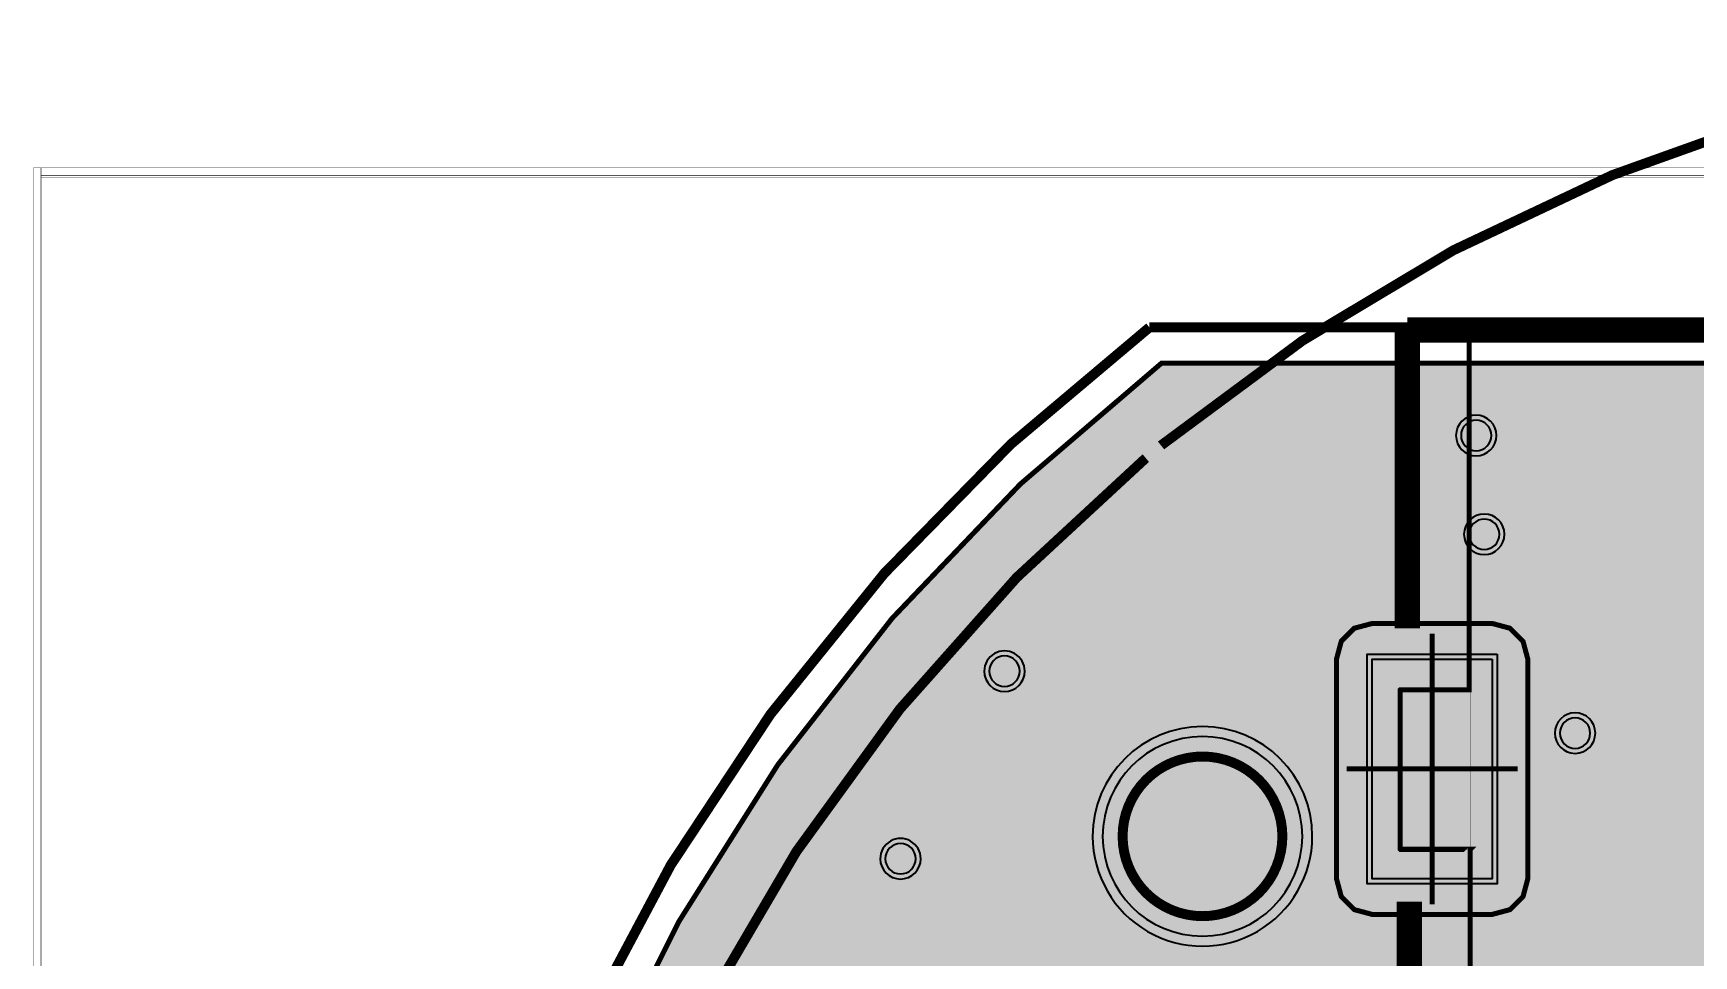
# Model space of a CAD drawing. Header units: millimetres. Extents: x -22.7 to 21.3, y -18 to 18.
# Drawn here: x -22.71 to -6.08, y 8.8 to 18.05 of the extents above; entities that cross this region are included whole.
import ezdxf

# ---------------------------------------------------------------- set-up
doc = ezdxf.new("R2010")
doc.units = ezdxf.units.MM
doc.header["$MEASUREMENT"] = 0
for name, color, linetype, true_color in [('Board-Outline-Layer', 7, 'Continuous', 0xff00ff), ('Bottom-Layer', 7, 'Continuous', 0x0000ff), ('Component-Shape-Layer', 7, 'Continuous', 0x00cccc), ('Document-Layer', 7, 'Continuous', 0xffffff), ('GND', 7, 'Continuous', 0x999966), ('Hole-Layer', 7, 'Continuous', 0x222222), ('Multi-Layer', 7, 'Continuous', 0xc0c0c0), ('Pin-Soldering-Layer', 7, 'Continuous', 0xcc9999), ('POWER', 7, 'Continuous', 0x008000), ('Top-Layer', 7, 'Continuous', 0xff0000), ('Top-Paste-Mask-Layer', 7, 'Continuous', 0x808080), ('Top-Silkscreen-Layer', 7, 'Continuous', 0xffcc00), ('Top-Solder-Mask-Layer', 7, 'Continuous', 0x800080)]:
    doc.layers.add(name, color=color, linetype=linetype, true_color=true_color)

msp = doc.modelspace()

# ---------------------------------------------------------------- hatches: boundary and pattern name
at = {"layer": 'Bottom-Layer'}
msp.add_hatch(color=256, dxfattribs=at).paths.add_polyline_path([(-11.40995105306435, 14.741389382778767), (-4.669621953399436, 14.741389382778767), (-4.88588141767786, 14.572917203604474), (-5.028089129012882, 14.33854997491714), (-5.077651765303531, 14.068930657861317), (-5.077651765303531, 13.568930657861317), (-5.002572106111121, 13.239985178070414), (-4.792203575828539, 12.976191384803663), (-4.488212241878964, 12.829796874036102), (-4.150807316160153, 12.829796874036102), (-3.8468159822105776, 12.976191384803663), (-3.636447451927996, 13.239985178070414), (-3.561367792735586, 13.568930657861317), (-3.561367792735586, 14.068930657861317), (-3.610930429026235, 14.33854997491714), (-3.753138140361257, 14.572917203604474), (-3.9693976046396813, 14.741389382778767), (3.9704085266615223, 14.741389382778767), (3.7541490623830986, 14.572917203604474), (3.6119413510480785, 14.33854997491714), (3.562378714757429, 14.06893065786132), (3.562378714757429, 13.56893065786132), (3.6374583739498396, 13.239985178070416), (3.847826904232421, 12.976191384803665), (4.151818238181997, 12.829796874036104), (4.4892231639008084, 12.829796874036104), (4.793214497850384, 12.976191384803665), (5.003583028132965, 13.239985178070416), (5.078662687325376, 13.56893065786132), (5.078662687325376, 14.06893065786132), (5.029100051034726, 14.33854997491714), (4.886892339699706, 14.572917203604474), (4.6706328754212825, 14.741389382778767), (11.41082989482204, 14.741389382778769), (12.824057216774916, 13.530025194086043), (14.10943907066903, 12.183768104655863), (15.254160811501249, 10.716039656601751), (16.246810108615364, 9.141472403639806), (17.07749072120435, 7.475764031495968), (17.737921159118752, 5.7355208594543505), (18.221517245379957, 3.9380922832616467), (18.523457757289382, 2.1013978099130832), (18.640732491722982, 0.24374840870067693), (18.57217227542299, -1.6163360404311868), (18.318460621098527, -3.4603113812698982), (17.8821269131294, -5.26979405774159), (17.267521190808274, -7.026744389211288), (16.480770780520377, -8.713646417508444), (15.529719209217125, -10.313682532689262), (14.423848008187466, -11.810901136599343), (13.174182186705819, -13.190375672711523), (11.793180317939642, -14.438353436786494), (10.294610332907446, -15.542392684785371), (-10.293731491149808, -15.542392684785346), (-11.792301476181985, -14.43835343678648), (-13.173303344948177, -13.190375672711484), (-14.422969166429812, -11.810901136599314), (-15.528840367459473, -10.313682532689224), (-16.479891938762723, -8.713646417508407), (-17.26664234905062, -7.026744389211242), (-17.88124807137174, -5.2697940577415565), (-18.317581779340863, -3.4603113812698574), (-18.57129343366532, -1.616336040431153), (-18.63985364996531, 0.24374840870071246), (-18.5225789155317, 2.101397809913114), (-18.22063840362227, 3.9380922832616725), (-17.737042317361063, 5.735520859454379), (-17.07661187944666, 7.475764031495993), (-16.245931266857667, 9.141472403639831), (-15.253281969743547, 10.716039656601772), (-14.108560228911328, 12.183768104655883), (-12.82317837501721, 13.530025194086061)])
at = {"layer": 'GND'}
msp.add_hatch(color=256, dxfattribs=at).paths.add_polyline_path([(-11.40995105306435, 14.741389382778767), (-4.669621953399436, 14.741389382778767), (-4.88588141767786, 14.572917203604474), (-5.028089129012882, 14.33854997491714), (-5.077651765303531, 14.068930657861317), (-5.077651765303531, 13.568930657861317), (-5.002572106111121, 13.239985178070414), (-4.792203575828539, 12.976191384803663), (-4.488212241878964, 12.829796874036102), (-4.150807316160153, 12.829796874036102), (-3.8468159822105776, 12.976191384803663), (-3.636447451927996, 13.239985178070414), (-3.561367792735586, 13.568930657861317), (-3.561367792735586, 14.068930657861317), (-3.610930429026235, 14.33854997491714), (-3.753138140361257, 14.572917203604474), (-3.9693976046396813, 14.741389382778767), (3.9704085266615223, 14.741389382778767), (3.7541490623830986, 14.572917203604474), (3.6119413510480785, 14.33854997491714), (3.562378714757429, 14.06893065786132), (3.562378714757429, 13.56893065786132), (3.6374583739498396, 13.239985178070416), (3.847826904232421, 12.976191384803665), (4.151818238181997, 12.829796874036104), (4.4892231639008084, 12.829796874036104), (4.793214497850384, 12.976191384803665), (5.003583028132965, 13.239985178070416), (5.078662687325376, 13.56893065786132), (5.078662687325376, 14.06893065786132), (5.029100051034726, 14.33854997491714), (4.886892339699706, 14.572917203604474), (4.6706328754212825, 14.741389382778767), (11.41082989482204, 14.741389382778769), (12.824057216774916, 13.530025194086043), (14.10943907066903, 12.183768104655863), (15.254160811501249, 10.716039656601751), (16.246810108615364, 9.141472403639806), (17.07749072120435, 7.475764031495968), (17.737921159118752, 5.7355208594543505), (18.221517245379957, 3.9380922832616467), (18.523457757289382, 2.1013978099130832), (18.640732491722982, 0.24374840870067693), (18.57217227542299, -1.6163360404311868), (18.318460621098527, -3.4603113812698982), (17.8821269131294, -5.26979405774159), (17.267521190808274, -7.026744389211288), (16.480770780520377, -8.713646417508444), (15.529719209217125, -10.313682532689262), (14.423848008187466, -11.810901136599343), (13.174182186705819, -13.190375672711523), (11.793180317939642, -14.438353436786494), (10.294610332907446, -15.542392684785371), (-10.293731491149808, -15.542392684785346), (-11.792301476181985, -14.43835343678648), (-13.173303344948177, -13.190375672711484), (-14.422969166429812, -11.810901136599314), (-15.528840367459473, -10.313682532689224), (-16.479891938762723, -8.713646417508407), (-17.26664234905062, -7.026744389211242), (-17.88124807137174, -5.2697940577415565), (-18.317581779340863, -3.4603113812698574), (-18.57129343366532, -1.616336040431153), (-18.63985364996531, 0.24374840870071246), (-18.5225789155317, 2.101397809913114), (-18.22063840362227, 3.9380922832616725), (-17.737042317361063, 5.735520859454379), (-17.07661187944666, 7.475764031495993), (-16.245931266857667, 9.141472403639831), (-15.253281969743547, 10.716039656601772), (-14.108560228911328, 12.183768104655883), (-12.82317837501721, 13.530025194086061)])
at = {"layer": 'Pin-Soldering-Layer'}
msp.add_hatch(color=256, dxfattribs=at).paths.add_polyline_path([(-9.018448056896116, 11.466672593345187), (-8.379001778003556, 11.466342392684787), (-8.318270256540513, 11.466266192532387), (-8.318498856997714, 9.867028194056388), (-9.01783845567691, 9.867028194056388)])
msp.add_hatch(color=256, dxfattribs=at).paths.add_polyline_path([(-9.018448056896116, 11.466672593345187), (-8.379001778003556, 11.466342392684787), (-8.318270256540513, 11.466266192532387), (-8.318498856997714, 9.867028194056388), (-9.01783845567691, 9.867028194056388)])
at = {"layer": 'POWER'}
msp.add_hatch(color=256, dxfattribs=at).paths.add_polyline_path([(-11.40995105306435, 14.741389382778767), (-4.669621953399436, 14.741389382778767), (-4.88588141767786, 14.572917203604474), (-5.028089129012882, 14.33854997491714), (-5.077651765303531, 14.068930657861317), (-5.077651765303531, 13.568930657861317), (-5.002572106111121, 13.239985178070414), (-4.792203575828539, 12.976191384803663), (-4.488212241878964, 12.829796874036102), (-4.150807316160153, 12.829796874036102), (-3.8468159822105776, 12.976191384803663), (-3.636447451927996, 13.239985178070414), (-3.561367792735586, 13.568930657861317), (-3.561367792735586, 14.068930657861317), (-3.610930429026235, 14.33854997491714), (-3.753138140361257, 14.572917203604474), (-3.9693976046396813, 14.741389382778767), (3.9704085266615223, 14.741389382778767), (3.7541490623830986, 14.572917203604474), (3.6119413510480785, 14.33854997491714), (3.562378714757429, 14.06893065786132), (3.562378714757429, 13.56893065786132), (3.6374583739498396, 13.239985178070416), (3.847826904232421, 12.976191384803665), (4.151818238181997, 12.829796874036104), (4.4892231639008084, 12.829796874036104), (4.793214497850384, 12.976191384803665), (5.003583028132965, 13.239985178070416), (5.078662687325376, 13.56893065786132), (5.078662687325376, 14.06893065786132), (5.029100051034726, 14.33854997491714), (4.886892339699706, 14.572917203604474), (4.6706328754212825, 14.741389382778767), (11.41082989482204, 14.741389382778769), (12.824057216774916, 13.530025194086043), (14.10943907066903, 12.183768104655863), (15.254160811501249, 10.716039656601751), (16.246810108615364, 9.141472403639806), (17.07749072120435, 7.475764031495968), (17.737921159118752, 5.7355208594543505), (18.221517245379957, 3.9380922832616467), (18.523457757289382, 2.1013978099130832), (18.640732491722982, 0.24374840870067693), (18.57217227542299, -1.6163360404311868), (18.318460621098527, -3.4603113812698982), (17.8821269131294, -5.26979405774159), (17.267521190808274, -7.026744389211288), (16.480770780520377, -8.713646417508444), (15.529719209217125, -10.313682532689262), (14.423848008187466, -11.810901136599343), (13.174182186705819, -13.190375672711523), (11.793180317939642, -14.438353436786494), (10.294610332907446, -15.542392684785371), (-10.293731491149808, -15.542392684785346), (-11.792301476181985, -14.43835343678648), (-13.173303344948177, -13.190375672711484), (-14.422969166429812, -11.810901136599314), (-15.528840367459473, -10.313682532689224), (-16.479891938762723, -8.713646417508407), (-17.26664234905062, -7.026744389211242), (-17.88124807137174, -5.2697940577415565), (-18.317581779340863, -3.4603113812698574), (-18.57129343366532, -1.616336040431153), (-18.63985364996531, 0.24374840870071246), (-18.5225789155317, 2.101397809913114), (-18.22063840362227, 3.9380922832616725), (-17.737042317361063, 5.735520859454379), (-17.07661187944666, 7.475764031495993), (-16.245931266857667, 9.141472403639831), (-15.253281969743547, 10.716039656601772), (-14.108560228911328, 12.183768104655883), (-12.82317837501721, 13.530025194086061)])
at = {"layer": 'Top-Layer'}
for points in [[(-11.40995105306435, 14.741389382778767), (-4.669621953399436, 14.741389382778767), (-4.88588141767786, 14.572917203604474), (-5.028089129012882, 14.33854997491714), (-5.077651765303531, 14.068930657861317), (-5.077651765303531, 13.568930657861317), (-5.002572106111121, 13.239985178070414), (-4.792203575828539, 12.976191384803663), (-4.488212241878964, 12.829796874036102), (-4.150807316160153, 12.829796874036102), (-3.8468159822105776, 12.976191384803663), (-3.636447451927996, 13.239985178070414), (-3.561367792735586, 13.568930657861317), (-3.561367792735586, 14.068930657861317), (-3.610930429026235, 14.33854997491714), (-3.753138140361257, 14.572917203604474), (-3.9693976046396813, 14.741389382778767), (3.9704085266615223, 14.741389382778767), (3.7541490623830986, 14.572917203604474), (3.6119413510480785, 14.33854997491714), (3.562378714757429, 14.06893065786132), (3.562378714757429, 13.56893065786132), (3.6374583739498396, 13.239985178070416), (3.847826904232421, 12.976191384803665), (4.151818238181997, 12.829796874036104), (4.4892231639008084, 12.829796874036104), (4.793214497850384, 12.976191384803665), (5.003583028132965, 13.239985178070416), (5.078662687325376, 13.56893065786132), (5.078662687325376, 14.06893065786132), (5.029100051034726, 14.33854997491714), (4.886892339699706, 14.572917203604474), (4.6706328754212825, 14.741389382778767), (11.41082989482204, 14.741389382778769), (12.824057216774916, 13.530025194086043), (14.10943907066903, 12.183768104655863), (15.254160811501249, 10.716039656601751), (16.246810108615364, 9.141472403639806), (17.07749072120435, 7.475764031495968), (17.737921159118752, 5.7355208594543505), (18.221517245379957, 3.9380922832616467), (18.523457757289382, 2.1013978099130832), (18.640732491722982, 0.24374840870067693), (18.57217227542299, -1.6163360404311868), (18.318460621098527, -3.4603113812698982), (17.8821269131294, -5.26979405774159), (17.267521190808274, -7.026744389211288), (16.480770780520377, -8.713646417508444), (15.529719209217125, -10.313682532689262), (14.423848008187466, -11.810901136599343), (13.174182186705819, -13.190375672711523), (11.793180317939642, -14.438353436786494), (10.294610332907446, -15.542392684785371), (-10.293731491149808, -15.542392684785346), (-11.792301476181985, -14.43835343678648), (-13.173303344948177, -13.190375672711484), (-14.422969166429812, -11.810901136599314), (-15.528840367459473, -10.313682532689224), (-16.479891938762723, -8.713646417508407), (-17.26664234905062, -7.026744389211242), (-17.88124807137174, -5.2697940577415565), (-18.317581779340863, -3.4603113812698574), (-18.57129343366532, -1.616336040431153), (-18.63985364996531, 0.24374840870071246), (-18.5225789155317, 2.101397809913114), (-18.22063840362227, 3.9380922832616725), (-17.737042317361063, 5.735520859454379), (-17.07661187944666, 7.475764031495993), (-16.245931266857667, 9.141472403639831), (-15.253281969743547, 10.716039656601772), (-14.108560228911328, 12.183768104655883), (-12.82317837501721, 13.530025194086061)], [(-7.741485902971806, 11.775003810007622), (-7.789467660823962, 11.954074168148338), (-7.920556261112521, 12.085162768436897), (-8.099626619253238, 12.133144526289055), (-9.299626619253237, 12.133144526289055), (-9.478696977393954, 12.085162768436897), (-9.609785577682514, 11.954074168148338), (-9.657767335534672, 11.775003810007622), (-9.657767335534672, 9.57500381000762), (-9.609785577682514, 9.395933451866906), (-9.478696977393954, 9.264844851578346), (-9.299626619253237, 9.21686309372619), (-8.09962661925324, 9.21686309372619), (-7.920556261112524, 9.264844851578346), (-7.789467660823963, 9.395933451866904), (-7.741485902971806, 9.57500381000762)], [(-8.099626619253238, 11.775003810007622), (-8.099626619253238, 9.575003810007619), (-9.299626619253237, 9.575003810007619), (-9.299626619253237, 11.775003810007622)]]:
    msp.add_hatch(color=256, dxfattribs=at).paths.add_polyline_path(points)
at = {"layer": 'Top-Paste-Mask-Layer'}
msp.add_hatch(color=256, dxfattribs=at).paths.add_polyline_path([(-8.099626619253238, 11.775003810007622), (-8.099626619253238, 9.575003810007619), (-9.299626619253237, 9.575003810007619), (-9.299626619253237, 11.775003810007622)])
at = {"layer": 'Top-Solder-Mask-Layer'}
msp.add_hatch(color=256, dxfattribs=at).paths.add_polyline_path([(-8.048826517653033, 11.825803911607824), (-8.048826517653033, 9.524203708407416), (-9.35042672085344, 9.524203708407416), (-9.35042672085344, 11.825803911607824)])

# ---------------------------------------------------------------- linework, layer by layer
at = {"layer": 'Board-Outline-Layer', "const_width": 0.1}
msp.add_lwpolyline([(-10.401023622047243, -15.900533401066808, -0.517), (-11.531711963423925, 15.099530099060198)], format="xyb", dxfattribs=at)
msp.add_lwpolyline([(-11.531711963423927, 15.0995300990602), (11.532590805181613, 15.0995300990602)], dxfattribs=at)
at = {"layer": 'Bottom-Layer', "const_width": 0.005080010160020321}
msp.add_lwpolyline([(-22.63100584201169, -17.678935737871484), (-22.63100584201169, 16.699862839725682), (21.260281940563885, 16.699862839725682), (21.260281940563885, -17.678935737871484)], close=True, dxfattribs=at)
at = {"layer": 'Bottom-Layer', "const_width": 0.05080010160020321}
msp.add_lwpolyline([(10.294610332907446, -15.542392684785371), (-10.293731491149808, -15.542392684785346), (-11.792301476181985, -14.43835343678648), (-13.173303344948177, -13.190375672711484), (-14.422969166429812, -11.810901136599314), (-15.528840367459473, -10.313682532689224), (-16.479891938762723, -8.713646417508407), (-17.26664234905062, -7.026744389211242), (-17.88124807137174, -5.2697940577415565), (-18.317581779340863, -3.4603113812698574), (-18.57129343366532, -1.616336040431153), (-18.63985364996531, 0.24374840870071246), (-18.5225789155317, 2.101397809913114), (-18.22063840362227, 3.9380922832616725), (-17.737042317361063, 5.735520859454379), (-17.07661187944666, 7.475764031495993), (-16.245931266857667, 9.141472403639831), (-15.253281969743547, 10.716039656601772), (-14.108560228911328, 12.183768104655883), (-12.82317837501721, 13.530025194086061), (-11.40995105306435, 14.741389382778767), (-4.669621953399436, 14.741389382778767)], dxfattribs=at)
at = {"layer": 'Component-Shape-Layer', "const_width": 0.05080010160020321}
msp.add_lwpolyline([(7.1202870205740405, 0.5692633985267954), (-8.130182880365764, 0.5692633985267972), (-8.130589281178564, 0.5688569977139957), (-8.130589281178564, 1.5687553975107957), (-8.130919481838966, 1.5690855981711969), (-7.279306578613159, 1.5691871983743972), (-7.279484378968759, 2.069415798831599), (-8.178519177038355, 2.069415798831599), (-8.179027178054357, 2.1692125984251978), (-8.31979425958852, 2.168882397764796), (-8.31979425958852, 9.868831597663196), (-8.319540259080517, 9.869085598171198), (-9.018397256794513, 9.869085598171198), (-9.019540259080516, 9.870228600457203), (-9.019540259080516, 11.468628397256797), (-9.019159258318515, 11.469009398018796), (-8.329624079248157, 11.469034798069597), (-8.329624079248157, 15.068069596139196), (-8.328989077978155, 15.0687045974092), (-5.338996697993396, 15.068704597409198)], dxfattribs=at)
msp.add_lwpolyline([(7.1202870205740405, 0.5692633985267954), (-8.130182880365764, 0.5692633985267972), (-8.130589281178564, 0.5688569977139957), (-8.130589281178564, 1.5687553975107957), (-8.130919481838966, 1.5690855981711969), (-7.279306578613159, 1.5691871983743972), (-7.279484378968759, 2.069415798831599), (-8.178519177038355, 2.069415798831599), (-8.179027178054357, 2.1692125984251978), (-8.31979425958852, 2.168882397764796), (-8.31979425958852, 9.868831597663196), (-8.319540259080517, 9.869085598171198), (-9.018397256794513, 9.869085598171198), (-9.019540259080516, 9.870228600457203), (-9.019540259080516, 11.468628397256797), (-9.019159258318515, 11.469009398018796), (-8.329624079248157, 11.469034798069597), (-8.329624079248157, 15.068069596139196), (-8.328989077978155, 15.0687045974092), (-5.338996697993396, 15.068704597409198)], dxfattribs=at)
at = {"layer": 'Document-Layer', "const_width": 0.1}
msp.add_lwpolyline([(-11.41472440944881, 13.916944373888757, -362.631), (-11.567508255016506, 13.790215900431805)], format="xyb", dxfattribs=at)
msp.add_lwpolyline([(-11.79960883921768, 9.999525019050038, 1), (-10.199603759207518, 9.999525019050038, 1)], format="xyb", close=True, dxfattribs=at)
at = {"layer": 'GND', "const_width": 0.005080010160020321}
msp.add_lwpolyline([(-22.63100584201169, -17.62813563627128), (-22.63100584201169, 16.623662687325375), (21.158681737363477, 16.623662687325375), (21.158681737363477, -17.62813563627128)], close=True, dxfattribs=at)
at = {"layer": 'GND', "const_width": 0.05080010160020321}
msp.add_lwpolyline([(10.294610332907446, -15.542392684785371), (-10.293731491149808, -15.542392684785346), (-11.792301476181985, -14.43835343678648), (-13.173303344948177, -13.190375672711484), (-14.422969166429812, -11.810901136599314), (-15.528840367459473, -10.313682532689224), (-16.479891938762723, -8.713646417508407), (-17.26664234905062, -7.026744389211242), (-17.88124807137174, -5.2697940577415565), (-18.317581779340863, -3.4603113812698574), (-18.57129343366532, -1.616336040431153), (-18.63985364996531, 0.24374840870071246), (-18.5225789155317, 2.101397809913114), (-18.22063840362227, 3.9380922832616725), (-17.737042317361063, 5.735520859454379), (-17.07661187944666, 7.475764031495993), (-16.245931266857667, 9.141472403639831), (-15.253281969743547, 10.716039656601772), (-14.108560228911328, 12.183768104655883), (-12.82317837501721, 13.530025194086061), (-11.40995105306435, 14.741389382778767), (-4.669621953399436, 14.741389382778767)], dxfattribs=at)
at = {"layer": 'Hole-Layer'}
for points in [[(-8.410497840995683, 14.01680721361443, 1), (-8.105697231394464, 14.01680721361443, 1)], [(-8.330243840487682, 13.026291592583187, 1), (-8.025443230886463, 13.026291592583187, 1)], [(-13.134907289814581, 11.65460248920498, 1), (-12.83010668021336, 11.65460248920498, 1)], [(-7.4206883413766835, 11.033822707645415, 1), (-7.115887731775464, 11.033822707645415, 1)], [(-11.99958597917196, 9.999519939039878, 1), (-9.9995808991618, 9.999519939039878, 1)], [(-14.176309372618746, 9.77499872999746, 1), (-13.871508763017527, 9.77499872999746, 1)]]:
    msp.add_lwpolyline(points, format="xyb", close=True, dxfattribs=at)
at = {"layer": 'Multi-Layer'}
for points in [[(-8.461297942595886, 14.01680721361443, 1), (-8.054897129794261, 14.01680721361443, 1)], [(-8.381043942087885, 13.026291592583187, 1), (-7.974643129286259, 13.026291592583187, 1)], [(-7.471488442976887, 11.033822707645415, 1), (-7.0650876301752605, 11.033822707645415, 1)]]:
    msp.add_lwpolyline(points, format="xyb", close=True, dxfattribs=at)
for points in [[(-13.185707391414782, 11.65460248945974, 1), (-12.77930657861316, 11.654602488928592), (-12.77930657861316, 11.654602488950218, 1), (-13.185707391414782, 11.654602489481366)], [(-12.099585979171957, 9.999519942050526, 1), (-9.8995808991618, 9.999519936061931), (-9.8995808991618, 9.999519936029232, 1), (-12.099585979171957, 9.999519942017827)], [(-14.227109474218949, 9.774998730252221, 1), (-13.820708661417324, 9.774998729721073), (-13.820708661417324, 9.774998729742698, 1), (-14.227109474218949, 9.774998730273847)]]:
    msp.add_lwpolyline(points, format="xyb", dxfattribs=at)
at = {"layer": 'Pin-Soldering-Layer', "const_width": 0.005080010160020321}
msp.add_lwpolyline([(-9.018448056896116, 11.466672593345187), (-8.379001778003556, 11.466342392684787), (-8.318270256540513, 11.466266192532387), (-8.318498856997714, 9.867028194056388), (-9.01783845567691, 9.867028194056388)], close=True, dxfattribs=at)
msp.add_lwpolyline([(-9.018448056896116, 11.466672593345187), (-8.379001778003556, 11.466342392684787), (-8.318270256540513, 11.466266192532387), (-8.318498856997714, 9.867028194056388), (-9.01783845567691, 9.867028194056388)], close=True, dxfattribs=at)
at = {"layer": 'POWER', "const_width": 0.005080010160020321}
msp.add_lwpolyline([(-22.707205994411993, -17.882136144272295), (-22.707205994411993, 16.699862839725682), (21.311082042164088, 16.699862839725682), (21.311082042164088, -17.882136144272295)], close=True, dxfattribs=at)
at = {"layer": 'POWER', "const_width": 0.05080010160020321}
msp.add_lwpolyline([(10.294610332907446, -15.542392684785371), (-10.293731491149808, -15.542392684785346), (-11.792301476181985, -14.43835343678648), (-13.173303344948177, -13.190375672711484), (-14.422969166429812, -11.810901136599314), (-15.528840367459473, -10.313682532689224), (-16.479891938762723, -8.713646417508407), (-17.26664234905062, -7.026744389211242), (-17.88124807137174, -5.2697940577415565), (-18.317581779340863, -3.4603113812698574), (-18.57129343366532, -1.616336040431153), (-18.63985364996531, 0.24374840870071246), (-18.5225789155317, 2.101397809913114), (-18.22063840362227, 3.9380922832616725), (-17.737042317361063, 5.735520859454379), (-17.07661187944666, 7.475764031495993), (-16.245931266857667, 9.141472403639831), (-15.253281969743547, 10.716039656601772), (-14.108560228911328, 12.183768104655883), (-12.82317837501721, 13.530025194086061), (-11.40995105306435, 14.741389382778767), (-4.669621953399436, 14.741389382778767)], dxfattribs=at)
at = {"layer": 'Top-Layer'}
for points, const_width in [([(-22.63100584201169, -17.40530099060198), (-22.63100584201169, 16.598262636525277), (21.158681737363477, 16.598262636525277), (21.158681737363477, -17.40530099060198)], 0.005080010160020321), ([(-7.741485902971806, 11.775003810007622), (-7.789467660823962, 11.954074168148338), (-7.920556261112521, 12.085162768436897), (-8.099626619253238, 12.133144526289055), (-9.299626619253237, 12.133144526289055), (-9.478696977393954, 12.085162768436897), (-9.609785577682514, 11.954074168148338), (-9.657767335534672, 11.775003810007622), (-9.657767335534672, 9.57500381000762), (-9.609785577682514, 9.395933451866906), (-9.478696977393954, 9.264844851578346), (-9.299626619253237, 9.21686309372619), (-8.09962661925324, 9.21686309372619), (-7.920556261112524, 9.264844851578346), (-7.789467660823963, 9.395933451866904), (-7.741485902971806, 9.57500381000762)], 0.05080010160020321)]:
    msp.add_lwpolyline(points, close=True, dxfattribs=dict(at, const_width=const_width))
at = {"layer": 'Top-Layer', "const_width": 0.05080010160020321}
for points in [[(10.294610332907446, -15.542392684785371), (-10.293731491149808, -15.542392684785346), (-11.792301476181985, -14.43835343678648), (-13.173303344948177, -13.190375672711484), (-14.422969166429812, -11.810901136599314), (-15.528840367459473, -10.313682532689224), (-16.479891938762723, -8.713646417508407), (-17.26664234905062, -7.026744389211242), (-17.88124807137174, -5.2697940577415565), (-18.317581779340863, -3.4603113812698574), (-18.57129343366532, -1.616336040431153), (-18.63985364996531, 0.24374840870071246), (-18.5225789155317, 2.101397809913114), (-18.22063840362227, 3.9380922832616725), (-17.737042317361063, 5.735520859454379), (-17.07661187944666, 7.475764031495993), (-16.245931266857667, 9.141472403639831), (-15.253281969743547, 10.716039656601772), (-14.108560228911328, 12.183768104655883), (-12.82317837501721, 13.530025194086061), (-11.40995105306435, 14.741389382778767), (-4.669621953399436, 14.741389382778767)], [(-8.699626619253237, 10.67500381000762), (-8.699626619253237, 12.031544323088646)], [(-8.699626619253237, 10.67500381000762), (-9.556167132334263, 10.67500381000762)], [(-8.699626619253237, 10.67500381000762), (-7.84308610617221, 10.67500381000762)], [(-8.699626619253237, 10.67500381000762), (-8.699626619253237, 9.318463296926595)]]:
    msp.add_lwpolyline(points, dxfattribs=at)
at = {"layer": 'Top-Layer'}
msp.add_lwpolyline([(-8.099626619253238, 11.775003810007622), (-8.099626619253238, 9.575003810007619), (-9.299626619253237, 9.575003810007619), (-9.299626619253237, 11.775003810007622)], close=True, dxfattribs=at)
at = {"layer": 'Top-Paste-Mask-Layer'}
msp.add_lwpolyline([(-8.099626619253238, 11.775003810007622), (-8.099626619253238, 9.575003810007619), (-9.299626619253237, 9.575003810007619), (-9.299626619253237, 11.775003810007622)], close=True, dxfattribs=at)
at = {"layer": 'Top-Silkscreen-Layer', "const_width": 0.25400050800101603}
for points in [[(6.290391160782323, 15.075080010160024), (-8.949563119126237, 15.075080010160026)], [(-8.949563119126237, 15.075080010160026), (-8.949563119126237, 12.08506223012446)], [(6.290391160782323, 15.075080010160024), (-8.949563119126237, 15.075080010160026)], [(-8.949563119126237, 15.075080010160026), (-8.949563119126237, 12.08506223012446)], [(-8.929598679197357, 9.343888747777497), (-8.929598679197358, 2.175080010160021)], [(-8.929598679197357, 9.343888747777497), (-8.929598679197358, 2.175080010160021)]]:
    msp.add_lwpolyline(points, dxfattribs=at)
at = {"layer": 'Top-Solder-Mask-Layer'}
msp.add_lwpolyline([(-8.048826517653033, 11.825803911607824), (-8.048826517653033, 9.524203708407416), (-9.35042672085344, 9.524203708407416), (-9.35042672085344, 11.825803911607824)], close=True, dxfattribs=at)

doc.saveas('drawing.dxf')
